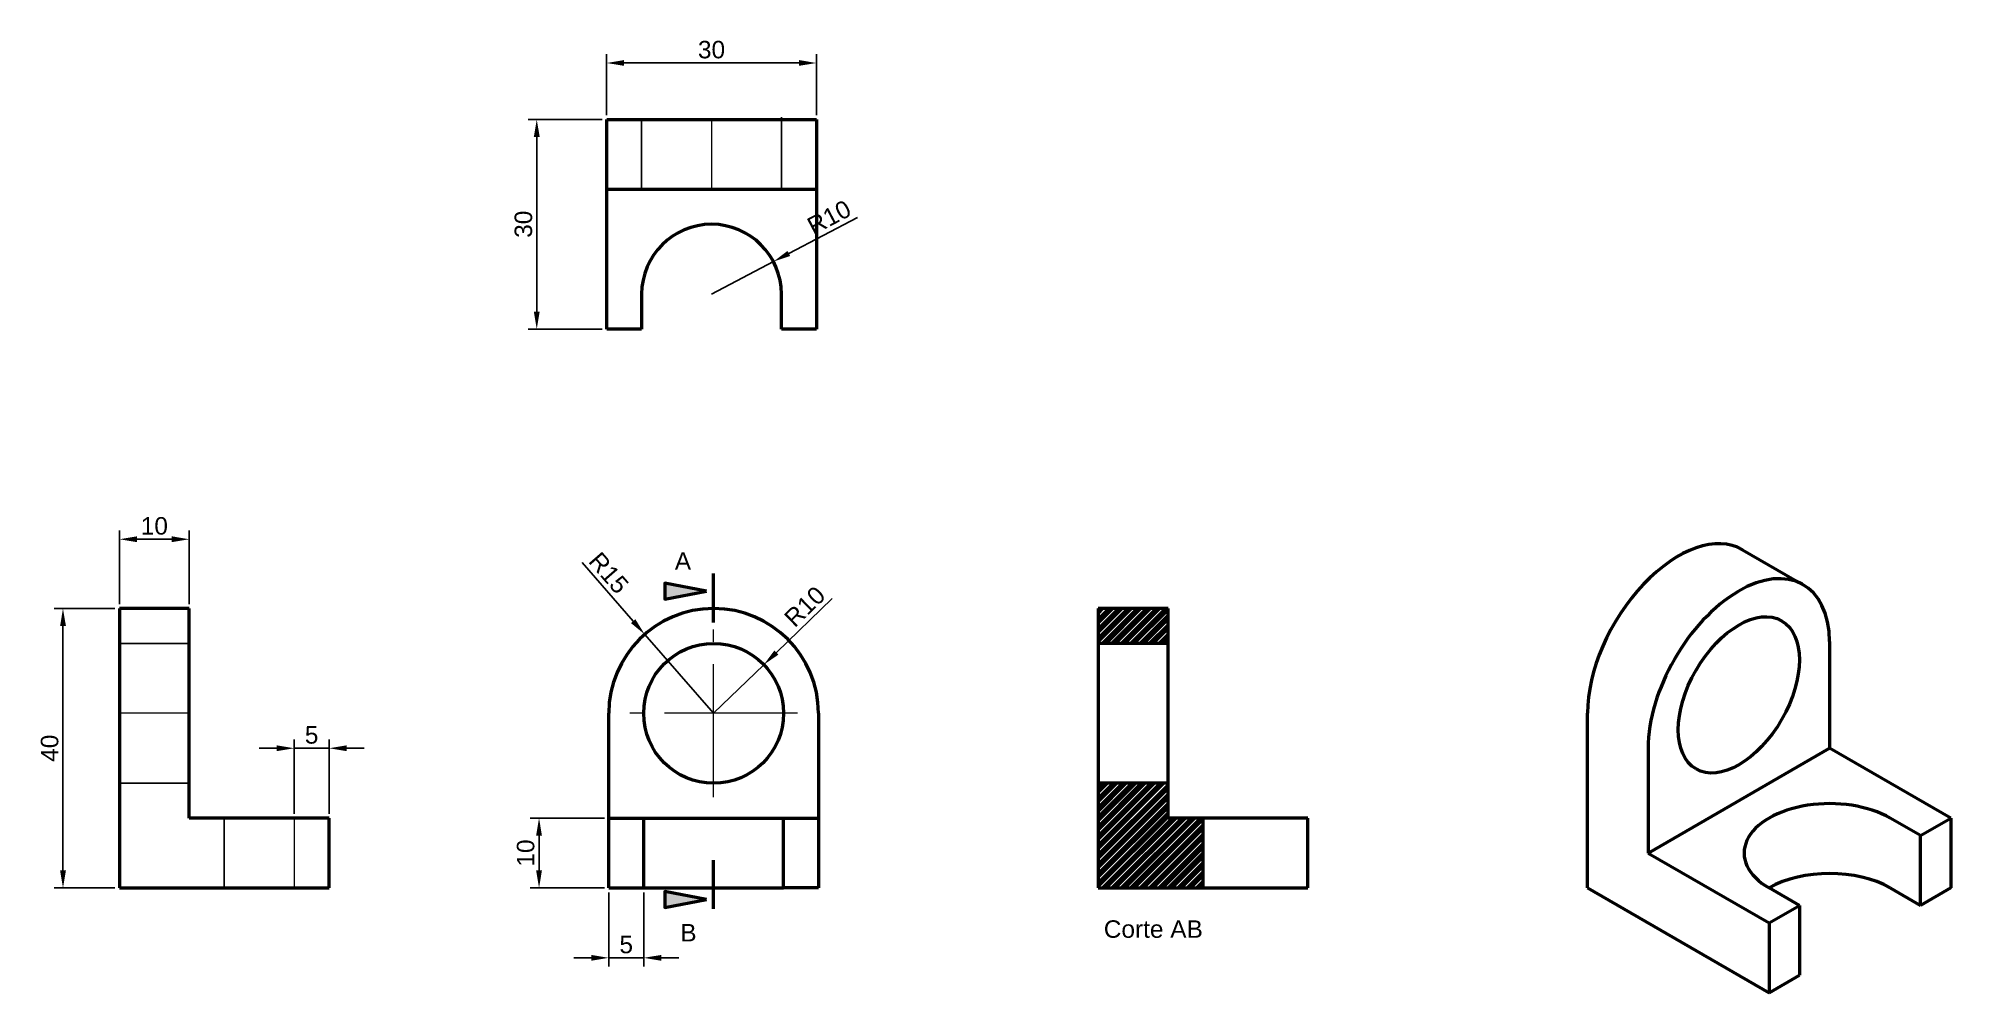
# Model space of a CAD drawing. Header units: millimetres. Extents: x -2 to 272, y -5 to 132.
import ezdxf

# ---------------------------------------------------------------- set-up
doc = ezdxf.new("R2010")
doc.units = ezdxf.units.MM
doc.linetypes.add('ACAD_ISO03W100', pattern=[30, 12, -18])
doc.linetypes.add('CENTER2', pattern=[28.575, 19.05, -3.175, 3.175, -3.175])
doc.layers.get('0').update_dxf_attribs({"lineweight": 50})
doc.layers.add('centro', color=1, linetype='CENTER2', lineweight=13)
doc.layers.add('cota', color=5, linetype='Continuous', lineweight=25)
doc.layers.add('oculto', color=3, linetype='ACAD_ISO03W100', lineweight=25, plot=False)
doc.styles.get("Standard").update_dxf_attribs({"font": 'arial.ttf'})
doc.dimstyles.new('ISO-25', dxfattribs={"dimtxt": 2.5, "dimasz": 2.5, "dimexe": 1.25, "dimexo": 0.625, "dimtad": 1, "dimtxsty": 'Standard', "dimcen": 2.5, "dimadec": 0, "dimazin": 0, "dimtfac": 1, "dimtmove": 0, "dimatfit": 3, "dimfxl": 1, "dimarcsym": 0})

# ---------------------------------------------------------------- blocks, each defined once
blk = doc.blocks.new('*D7')
at = {"layer": 'cota', "color": 0, "lineweight": -2, "transparency": 16777216}
for p, q in [((112, 51.92), (104.03, 44.2)), ((95.05, 35.5), (102.23, 42.46))]:
    blk.add_line(p, q, dxfattribs=at)
at = {"layer": 'cota', "color": 0, "transparency": 16777216}
blk.add_solid([(103.74, 44.49), (104.32, 43.9), (102.23, 42.46)], dxfattribs=at)
at = {"layer": 'defpoints', "color": 0, "transparency": 16777216}
for p in [(102.23, 42.46), (95.05, 35.5)]:
    blk.add_point(p, dxfattribs=at)
at = {"layer": 'cota', "color": 0, "transparency": 16777216, "insert": (108.09, 50.78), "char_height": 2.5, "attachment_point": 5, "rotation": 44.0961}
blk.add_mtext('R10', dxfattribs=at)
blk = doc.blocks.new('*D13')
at = {"layer": 'cota', "color": 0, "lineweight": -2, "transparency": 16777216}
for p, q in [((79.13, 120.5), (68.5, 120.5)), ((69.75, 118), (69.75, 93)), ((79.13, 90.5), (68.5, 90.5))]:
    blk.add_line(p, q, dxfattribs=at)
at = {"layer": 'cota', "color": 0, "transparency": 16777216}
for points in [[(69.33, 118), (70.17, 118), (69.75, 120.5)], [(69.33, 93), (70.17, 93), (69.75, 90.5)]]:
    blk.add_solid(points, dxfattribs=at)
at = {"layer": 'defpoints', "color": 0, "transparency": 16777216}
for p in [(79.75, 120.5), (69.75, 90.5), (79.75, 90.5)]:
    blk.add_point(p, dxfattribs=at)
at = {"layer": 'cota', "color": 0, "transparency": 16777216, "insert": (67.85, 105.5), "char_height": 2.5, "attachment_point": 5, "rotation": 90}
blk.add_mtext('30', dxfattribs=at)
blk = doc.blocks.new('*D17')
at = {"layer": 'cota', "color": 0, "lineweight": -2, "transparency": 16777216}
for p, q in [((9.42, 50.5), (0.73, 50.5)), ((1.98, 48), (1.98, 13)), ((9.42, 10.5), (0.73, 10.5))]:
    blk.add_line(p, q, dxfattribs=at)
at = {"layer": 'cota', "color": 0, "transparency": 16777216}
for points in [[(1.57, 48), (2.4, 48), (1.98, 50.5)], [(1.57, 13), (2.4, 13), (1.98, 10.5)]]:
    blk.add_solid(points, dxfattribs=at)
at = {"layer": 'defpoints', "color": 0, "transparency": 16777216}
for p in [(10.05, 50.5), (1.98, 10.5), (10.05, 10.5)]:
    blk.add_point(p, dxfattribs=at)
at = {"layer": 'cota', "color": 0, "transparency": 16777216, "insert": (0.08, 30.5), "char_height": 2.5, "attachment_point": 5, "rotation": 90}
blk.add_mtext('40', dxfattribs=at)
blk = doc.blocks.new('*D18')
at = {"layer": 'cota', "color": 0, "lineweight": -2, "transparency": 16777216}
for p, q in [((79.42, 20.5), (68.83, 20.5)), ((70.08, 18), (70.08, 13)), ((79.42, 10.5), (68.83, 10.5))]:
    blk.add_line(p, q, dxfattribs=at)
at = {"layer": 'cota', "color": 0, "transparency": 16777216}
for points in [[(69.66, 18), (70.49, 18), (70.08, 20.5)], [(69.66, 13), (70.49, 13), (70.08, 10.5)]]:
    blk.add_solid(points, dxfattribs=at)
at = {"layer": 'defpoints', "color": 0, "transparency": 16777216}
for p in [(80.05, 20.5), (70.08, 10.5), (80.05, 10.5)]:
    blk.add_point(p, dxfattribs=at)
at = {"layer": 'cota', "color": 0, "transparency": 16777216, "insert": (68.17, 15.5), "char_height": 2.5, "attachment_point": 5, "rotation": 90}
blk.add_mtext('10', dxfattribs=at)
blk = doc.blocks.new('*D19')
at = {"layer": 'cota', "color": 0, "lineweight": -2, "transparency": 16777216}
for p, q in [((79.75, 121.12), (79.75, 129.83)), ((82.25, 128.58), (107.25, 128.58)), ((109.75, 121.12), (109.75, 129.83))]:
    blk.add_line(p, q, dxfattribs=at)
at = {"layer": 'cota', "color": 0, "transparency": 16777216}
for points in [[(82.25, 129), (82.25, 128.17), (79.75, 128.58)], [(107.25, 129), (107.25, 128.17), (109.75, 128.58)]]:
    blk.add_solid(points, dxfattribs=at)
at = {"layer": 'defpoints', "color": 0, "transparency": 16777216}
for p in [(109.75, 128.58), (79.75, 120.5), (109.75, 120.5)]:
    blk.add_point(p, dxfattribs=at)
at = {"layer": 'cota', "color": 0, "transparency": 16777216, "insert": (94.75, 130.48), "char_height": 2.5, "attachment_point": 5}
blk.add_mtext('30', dxfattribs=at)
blk = doc.blocks.new('*D20')
at = {"layer": 'cota', "color": 0, "lineweight": -2, "transparency": 16777216}
for p, q in [((80.05, 9.87), (80.05, -0.75)), ((85.05, 9.87), (85.05, -0.75)), ((77.55, 0.5), (75.05, 0.5)), ((80.05, 0.5), (85.05, 0.5)), ((87.55, 0.5), (90.05, 0.5))]:
    blk.add_line(p, q, dxfattribs=at)
at = {"layer": 'cota', "color": 0, "transparency": 16777216}
for points in [[(77.55, 0.91), (77.55, 0.08), (80.05, 0.5)], [(87.55, 0.91), (87.55, 0.08), (85.05, 0.5)]]:
    blk.add_solid(points, dxfattribs=at)
at = {"layer": 'defpoints', "color": 0, "transparency": 16777216}
for p in [(80.05, 10.5), (85.05, 10.5), (85.05, 0.5)]:
    blk.add_point(p, dxfattribs=at)
at = {"layer": 'cota', "color": 0, "transparency": 16777216, "insert": (82.55, 2.39), "char_height": 2.5, "attachment_point": 5}
blk.add_mtext('5', dxfattribs=at)
blk = doc.blocks.new('*D21')
at = {"layer": 'cota', "color": 0, "lineweight": -2, "transparency": 16777216}
for p, q in [((32.55, 30.5), (30.05, 30.5)), ((35.05, 21.12), (35.05, 31.75)), ((40.05, 30.5), (35.05, 30.5)), ((40.05, 21.12), (40.05, 31.75)), ((42.55, 30.5), (45.05, 30.5))]:
    blk.add_line(p, q, dxfattribs=at)
at = {"layer": 'cota', "color": 0, "transparency": 16777216}
for points in [[(32.55, 30.91), (32.55, 30.08), (35.05, 30.5)], [(42.55, 30.91), (42.55, 30.08), (40.05, 30.5)]]:
    blk.add_solid(points, dxfattribs=at)
at = {"layer": 'defpoints', "color": 0, "transparency": 16777216}
for p in [(35.05, 30.5), (35.05, 20.5), (40.05, 20.5)]:
    blk.add_point(p, dxfattribs=at)
at = {"layer": 'cota', "color": 0, "transparency": 16777216, "insert": (37.55, 32.39), "char_height": 2.5, "attachment_point": 5}
blk.add_mtext('5', dxfattribs=at)
blk = doc.blocks.new('*D22')
at = {"layer": 'cota', "color": 0, "lineweight": -2, "transparency": 16777216}
for p, q in [((10.05, 51.12), (10.05, 61.66)), ((12.55, 60.41), (17.55, 60.41)), ((20.05, 51.12), (20.05, 61.66))]:
    blk.add_line(p, q, dxfattribs=at)
at = {"layer": 'cota', "color": 0, "transparency": 16777216}
for points in [[(12.55, 60.83), (12.55, 60), (10.05, 60.41)], [(17.55, 60.83), (17.55, 60), (20.05, 60.41)]]:
    blk.add_solid(points, dxfattribs=at)
at = {"layer": 'defpoints', "color": 0, "transparency": 16777216}
for p in [(20.05, 60.41), (10.05, 50.5), (20.05, 50.5)]:
    blk.add_point(p, dxfattribs=at)
at = {"layer": 'cota', "color": 0, "transparency": 16777216, "insert": (15.05, 62.31), "char_height": 2.5, "attachment_point": 5}
blk.add_mtext('10', dxfattribs=at)
blk = doc.blocks.new('*D23')
at = {"layer": 'cota', "color": 0, "lineweight": -2, "transparency": 16777216}
for p, q in [((76.23, 57.07), (83.55, 48.68)), ((95.05, 35.5), (85.19, 46.8))]:
    blk.add_line(p, q, dxfattribs=at)
at = {"layer": 'cota', "color": 0, "transparency": 16777216}
blk.add_solid([(83.86, 48.96), (83.23, 48.41), (85.19, 46.8)], dxfattribs=at)
at = {"layer": 'defpoints', "color": 0, "transparency": 16777216}
for p in [(85.19, 46.8), (95.05, 35.5)]:
    blk.add_point(p, dxfattribs=at)
at = {"layer": 'cota', "color": 0, "transparency": 16777216, "insert": (80.05, 55.59), "char_height": 2.5, "attachment_point": 5, "rotation": 311.1007}
blk.add_mtext('R15', dxfattribs=at)
blk = doc.blocks.new('*D28')
at = {"layer": 'cota', "color": 0, "lineweight": -2, "transparency": 16777216}
for p, q in [((115.65, 106.48), (105.82, 101.32)), ((94.75, 95.5), (103.6, 100.15))]:
    blk.add_line(p, q, dxfattribs=at)
at = {"layer": 'cota', "color": 0, "transparency": 16777216}
blk.add_solid([(105.62, 101.68), (106.01, 100.95), (103.6, 100.15)], dxfattribs=at)
at = {"layer": 'defpoints', "color": 0, "transparency": 16777216}
for p in [(103.6, 100.15), (94.75, 95.5)]:
    blk.add_point(p, dxfattribs=at)
at = {"layer": 'cota', "color": 0, "transparency": 16777216, "insert": (111.57, 106.49), "char_height": 2.5, "attachment_point": 5, "rotation": 27.7376}
blk.add_mtext('R10', dxfattribs=at)

msp = doc.modelspace()

# ---------------------------------------------------------------- hatches: boundary and pattern name
at = {"true_color": 0x000000}
h = msp.add_hatch(color=18, dxfattribs=at)
h.dxf.hatch_style = 1
h.paths.add_polyline_path([(88.053, 54.146), (88.053, 51.837), (94.043, 52.997)])
h = msp.add_hatch(dxfattribs=at)
h.set_pattern_fill('ANSI32', color=18, scale=0.1)
h.set_pattern_definition([(45, (191.0023, 0.9521), (-0.673519, 0.673519), []), (45, (191.4513, 0.9521), (-0.673519, 0.673519), [])])
h.paths.add_polyline_path([(160.05, 45.497), (160.05, 50.497), (150.05, 50.497), (150.05, 45.497)])
h.paths.add_polyline_path([(160.05, 20.497), (160.05, 25.497), (150.05, 25.497), (150.05, 10.497), (165.05, 10.497), (165.05, 20.497)])
h = msp.add_hatch(color=18, dxfattribs=at)
h.dxf.hatch_style = 1
h.paths.add_polyline_path([(88.053, 10.008), (88.053, 7.699), (94.043, 8.86)])

# ---------------------------------------------------------------- linework, layer by layer
for p, q in [((79.752, 120.497), (109.752, 120.497)), ((79.752, 90.497), (79.752, 120.497)), ((109.752, 120.497), (109.752, 90.497)), ((79.752, 110.497), (109.752, 110.497)), ((84.752, 95.497), (84.752, 90.497)), ((104.752, 90.497), (104.752, 95.497)), ((84.752, 90.497), (79.752, 90.497)), ((109.752, 90.497), (104.752, 90.497)), ((242.226, 58.907), (250.886, 53.907)), ((95.05, 48.497), (95.05, 55.497)), ((20.05, 50.497), (10.05, 50.497)), ((10.05, 50.497), (10.05, 10.497)), ((15.05, 50.497), (15.05, 50.497)), ((20.05, 45.497), (20.05, 50.497)), ((160.05, 50.497), (150.05, 50.497)), ((150.05, 50.497), (150.05, 10.497)), ((160.05, 45.497), (160.05, 50.497)), ((20.05, 35.497), (20.05, 45.497)), ((160.05, 45.497), (150.05, 45.497)), ((160.05, 35.497), (160.05, 45.497)), ((254.689, 45.771), (254.691, 30.497)), ((20.05, 25.497), (20.05, 35.497)), ((80.05, 20.497), (80.05, 35.497)), ((110.05, 35.497), (110.05, 20.497)), ((160.05, 25.497), (160.05, 35.497)), ((220.05, 10.497), (220.05, 35.497)), ((228.71, 15.497), (254.691, 30.497)), ((228.71, 30.497), (228.71, 15.497)), ((272.011, 20.497), (254.691, 30.497)), ((20.05, 20.497), (20.05, 25.497)), ((160.05, 25.497), (150.05, 25.497)), ((160.05, 20.497), (160.05, 25.497)), ((25.05, 20.497), (20.05, 20.497)), ((35.05, 20.497), (25.05, 20.497)), ((40.05, 20.497), (35.05, 20.497)), ((40.05, 10.497), (40.05, 20.497)), ((80.05, 10.497), (80.05, 20.497)), ((80.05, 20.497), (110.05, 20.497)), ((85.05, 10.497), (85.05, 20.497)), ((105.05, 10.497), (105.05, 20.497)), ((110.05, 20.497), (110.05, 10.497)), ((165.05, 20.497), (160.05, 20.497)), ((175.05, 20.497), (165.05, 20.497)), ((165.05, 20.497), (165.05, 10.497)), ((180.05, 20.497), (175.05, 20.497)), ((180.05, 10.497), (180.05, 20.497)), ((267.681, 17.997), (263.351, 20.497)), ((267.681, 17.997), (272.011, 20.497)), ((272.011, 20.497), (272.011, 10.497)), ((267.681, 7.997), (267.681, 17.997)), ((95.05, 7.496), (95.05, 14.496)), ((228.71, 15.497), (246.031, 5.497)), ((10.05, 10.497), (40.05, 10.497)), ((80.05, 10.497), (85.05, 10.497)), ((85.05, 10.497), (105.05, 10.497)), ((110.05, 10.497), (105.05, 10.497)), ((150.05, 10.497), (180.05, 10.497)), ((220.05, 10.497), (246.031, -4.503)), ((250.361, 7.997), (246.031, 10.497)), ((263.351, 10.497), (267.681, 7.997)), ((272.011, 10.497), (267.681, 7.997)), ((246.031, 5.497), (250.361, 7.997)), ((246.031, 5.497), (246.031, -4.503)), ((250.361, 7.997), (250.361, -2.003)), ((246.031, -4.503), (250.361, -2.003))]:
    msp.add_line(p, q)
for points in [[(94.043, 52.997), (88.053, 54.146), (88.053, 51.837)], [(94.043, 8.86), (88.053, 10.008), (88.053, 7.699)]]:
    msp.add_lwpolyline(points, close=True)
msp.add_circle((95.05, 35.497), 10)
for centre, radius in [((94.752, 95.497), 10), ((95.05, 35.497), 15)]:
    msp.add_arc(centre, radius, 0, 180)
for centre, major_axis, start_param, end_param in [((233.04, 42.997), (-9.186, -15.91), 3.1415927, 5.4977871), ((241.7, 37.997), (-9.186, -15.91), 2.3745356, 5.4977871), ((254.691, 15.497), (-12.247, 0), 3.9269908, 7.0685835), ((254.691, 5.497), (-12.247, 0), 3.9269908, 5.4977871)]:
    msp.add_ellipse(centre, major_axis=major_axis, ratio=0.5773503, start_param=start_param, end_param=end_param)
msp.add_ellipse((241.699, 38.134), major_axis=(-6.124, -10.607), ratio=0.5773503)
at = {"layer": 'centro'}
for p, q in [((94.752, 120.497), (94.752, 110.497)), ((95.05, 23.497), (95.05, 47.497)), ((20.05, 35.497), (10.05, 35.497)), ((107.05, 35.497), (83.05, 35.497)), ((35.05, 20.497), (35.05, 10.497))]:
    msp.add_line(p, q, dxfattribs=at)
at = {"layer": 'oculto'}
for p, q in [((84.752, 120.497), (84.752, 110.497)), ((104.752, 110.497), (104.752, 120.84)), ((20.05, 45.497), (10.05, 45.497)), ((20.05, 25.497), (10.05, 25.497)), ((25.05, 20.497), (25.05, 10.497))]:
    msp.add_line(p, q, dxfattribs=at)

# ---------------------------------------------------------------- texts
at = {"char_height": 2.5, "attachment_point": 1}
for s, width, insert in [('A', 4.43912, (89.497, 58.552)), ('Corte AB', 30.29046, (150.861, 5.867)), ('B', 3.91687, (90.28, 5.345))]:
    msp.add_mtext_dynamic_manual_height_columns(s, width=width, gutter_width=12.5, heights=[0], dxfattribs=dict(at, insert=insert))

# ---------------------------------------------------------------- dimensions: what is measured, and where the dimension line sits
at = {"layer": 'cota'}
for base, p1, p2, picture, middle in [((109.752, 128.582), (79.752, 120.497), (109.752, 120.497), '*D19', (94.752, 130.484)), ((20.05, 60.414), (10.05, 50.497), (20.05, 50.497), '*D22', (15.05, 62.315)), ((35.05, 30.497), (40.05, 20.497), (35.05, 20.497), '*D21', (37.55, 32.394)), ((85.05, 0.497), (80.05, 10.497), (85.05, 10.497), '*D20', (82.55, 2.394))]:
    dim = msp.add_linear_dim(base=base, p1=p1, p2=p2, dimstyle='ISO-25', dxfattribs=at)
    dim.commit()
    dim.dimension.update_dxf_attribs({"geometry": picture, "text_midpoint": middle})
for base, p1, p2, angle, picture, middle in [((69.752, 90.497), (79.752, 120.497), (79.752, 90.497), 270, '*D13', (67.849, 105.497)), ((1.984, 10.497), (10.05, 50.497), (10.05, 10.497), 90, '*D17', (0.083, 30.497)), ((70.076, 10.497), (80.05, 20.497), (80.05, 10.497), 90, '*D18', (68.175, 15.497))]:
    dim = msp.add_linear_dim(base=base, p1=p1, p2=p2, angle=angle, dimstyle='ISO-25', dxfattribs=at)
    dim.commit()
    dim.dimension.update_dxf_attribs({"geometry": picture, "text_midpoint": middle})
for center, mpoint, picture, middle in [((94.752, 95.497), (103.603, 100.152), '*D28', (112.453, 104.806)), ((95.05, 35.497), (85.189, 46.801), '*D23', (78.615, 54.336)), ((95.05, 35.497), (102.232, 42.456), '*D7', (109.413, 49.415))]:
    dim = msp.add_radius_dim(center=center, mpoint=mpoint, dimstyle='ISO-25', dxfattribs=at)
    dim.commit()
    dim.dimension.update_dxf_attribs({"geometry": picture, "text_midpoint": middle, "dimtype": 164})

doc.saveas('drawing.dxf')
